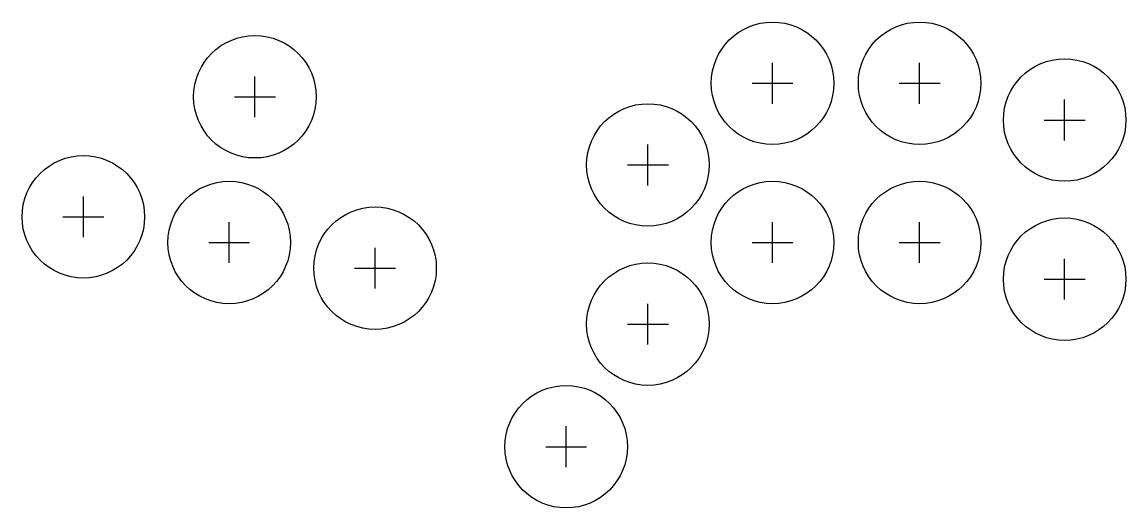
# Model space of a CAD drawing. Header units: millimetres. Extents: x -41 to 176, y -52 to 43.
import ezdxf

# ---------------------------------------------------------------- set-up
doc = ezdxf.new("R2010")
doc.units = ezdxf.units.MM
doc.layers.add('BUTTONS', color=1, linetype='Continuous')
doc.layers.add('REFERENCE', color=8, linetype='Continuous')

msp = doc.modelspace()

# ---------------------------------------------------------------- linework, layer by layer
at = {"layer": 'BUTTONS'}
for centre in [(106.4, 31.2), (135.2, 31.2), (5.0358, 28.5594), (163.6, 24), (82, 15.2), (-28.5594, 5.0358), (0, 0), (106.4, 0), (135.2, 0), (28.5594, -5.0358), (163.6, -7.2), (82, -16), (65.9836, -40.0247)]:
    msp.add_circle(centre, 12, dxfattribs=at)
at = {"layer": 'REFERENCE'}
for p, q in [((106.4, 27.2), (106.4, 35.2)), ((135.2, 27.2), (135.2, 35.2)), ((5.0358, 24.5594), (5.0358, 32.5594)), ((102.4, 31.2), (110.4, 31.2)), ((131.2, 31.2), (139.2, 31.2)), ((1.0358, 28.5594), (9.0358, 28.5594)), ((163.6, 20), (163.6, 28)), ((159.6, 24), (167.6, 24)), ((82, 11.2), (82, 19.2)), ((78, 15.2), (86, 15.2)), ((-28.5594, 1.0358), (-28.5594, 9.0358)), ((-32.5594, 5.0358), (-24.5594, 5.0358)), ((0, -4), (0, 4)), ((106.4, -4), (106.4, 4)), ((135.2, -4), (135.2, 4)), ((-4, 0), (4, 0)), ((102.4, 0), (110.4, 0)), ((131.2, 0), (139.2, 0)), ((28.5594, -9.0358), (28.5594, -1.0358)), ((163.6, -11.2), (163.6, -3.2)), ((24.5594, -5.0358), (32.5594, -5.0358)), ((159.6, -7.2), (167.6, -7.2)), ((82, -20), (82, -12)), ((78, -16), (86, -16)), ((65.9836, -44.0247), (65.9836, -36.0247)), ((61.9836, -40.0247), (69.9836, -40.0247))]:
    msp.add_line(p, q, dxfattribs=at)

doc.saveas('drawing.dxf')
